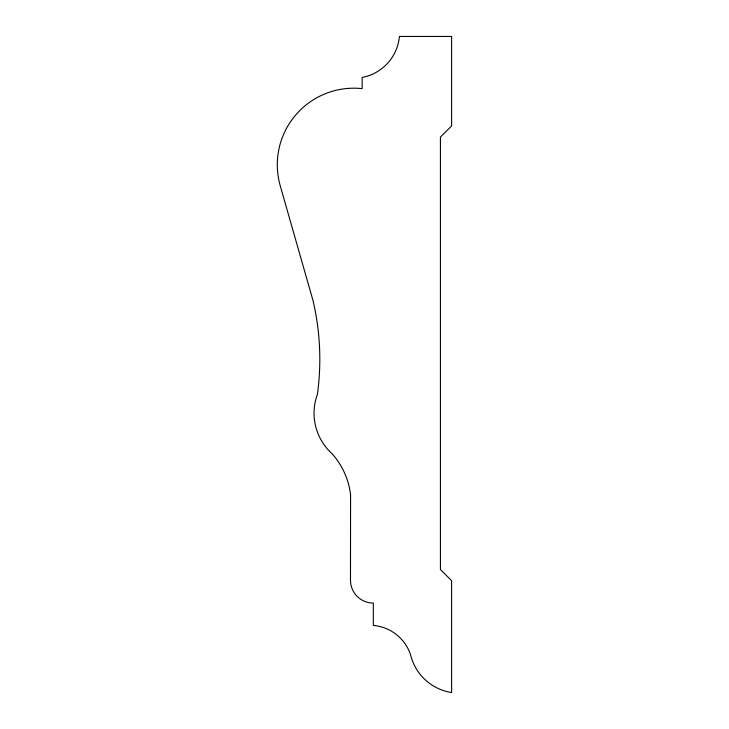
<?xml version="1.0" encoding="UTF-8"?>
<svg xmlns="http://www.w3.org/2000/svg" width="729" height="729" viewBox="0 0 729 729"><rect width="100%" height="100%" fill="white"/><g stroke="black" fill="none" stroke-linecap="round" stroke-linejoin="round"><path stroke-width="1.09" d="M350.567 494.699L350.485 580.193A22.845 22.845 0 0 0 373.33 603.083L373.33 625.446A43.066 43.066 0 0 1 410.482 654.496A50.137 50.137 0 0 0 451.615 692.55L451.615 580.712L440.425 569.531L440.425 137.098L451.615 125.917L451.615 36.45L399.419 36.45A45.982 45.982 0 0 1 362.149 77.456L362.149 88.637A76.591 76.591 0 0 0 280.246 185.822L312.978 300.43A257.082 257.082 0 0 1 317.407 394.325A54.657 54.657 0 0 0 332.324 453.967A74.941 74.941 0 0 1 350.567 494.699"/></g></svg>
